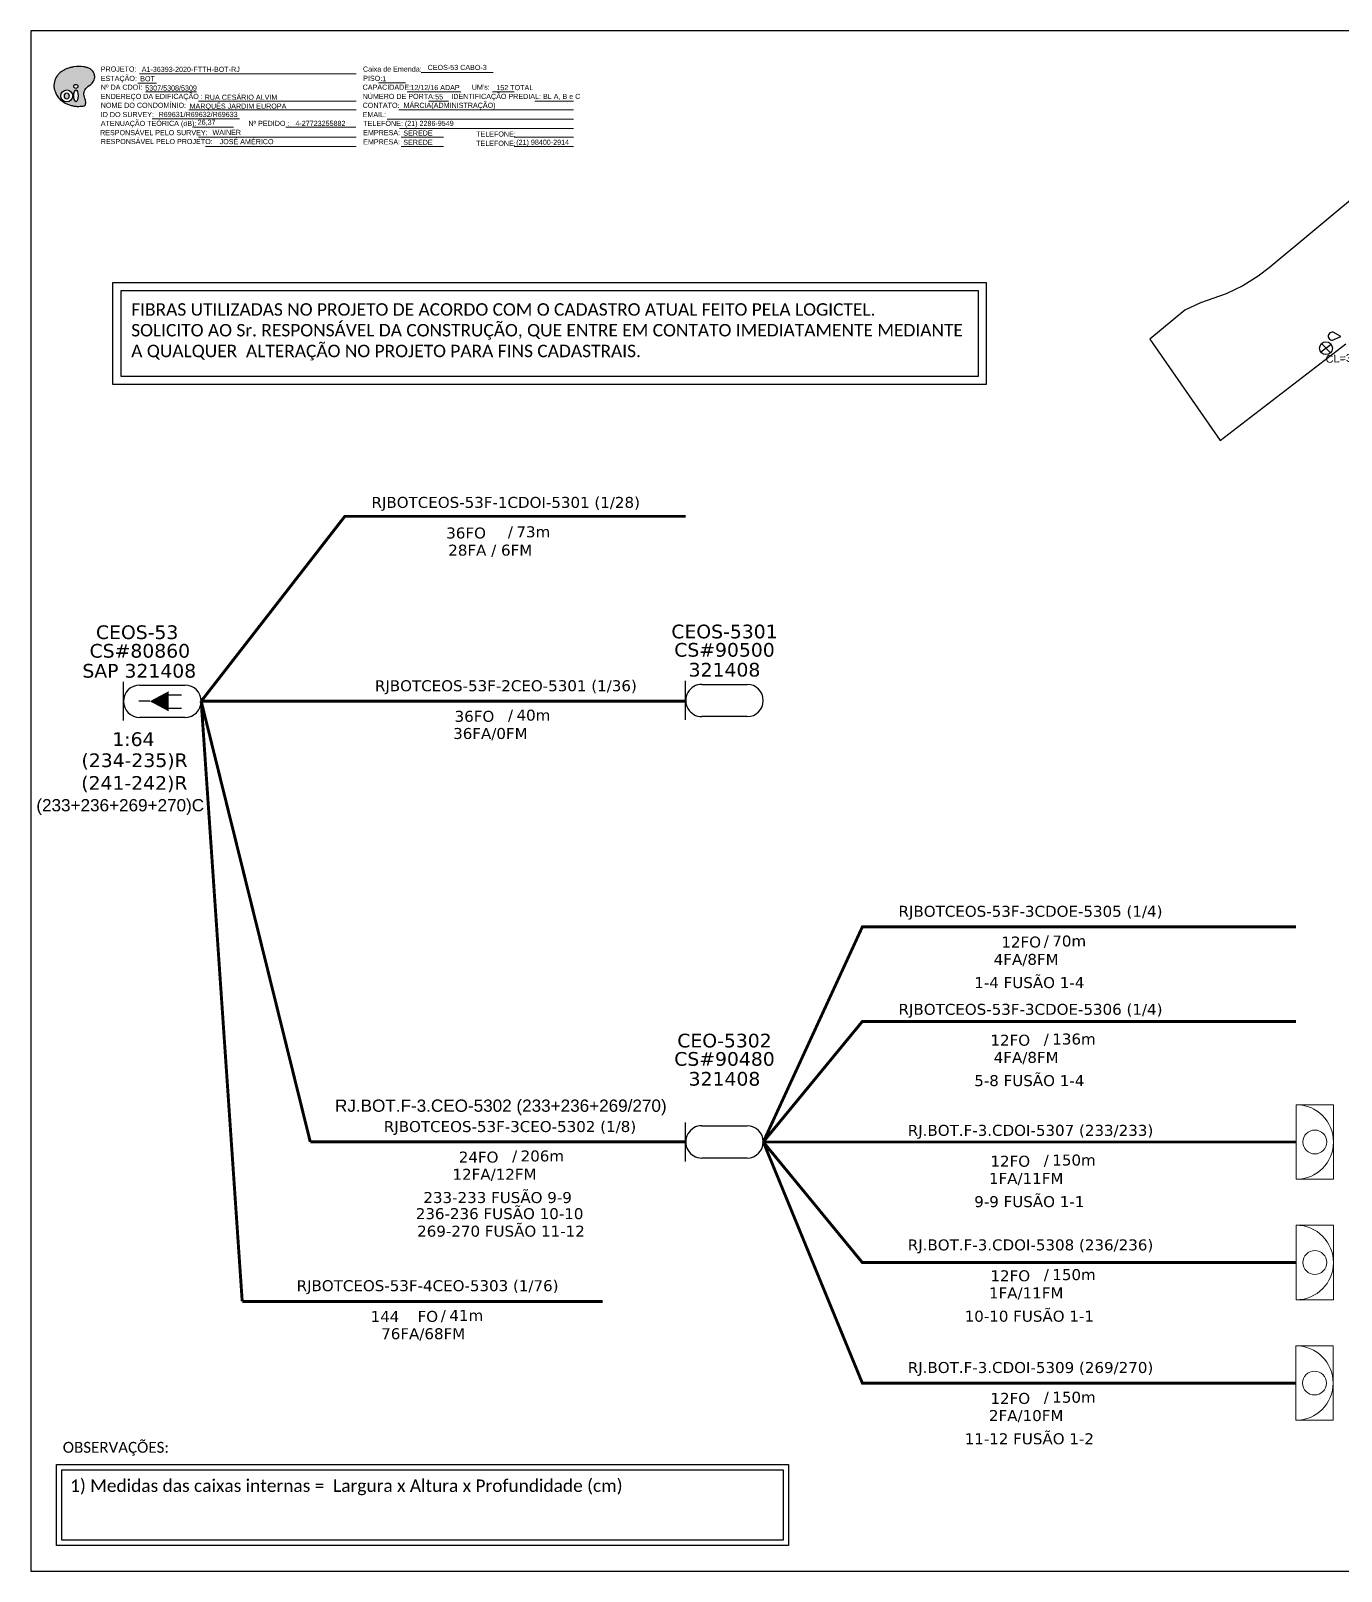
# Model space of a CAD drawing. Header units: millimetres. Extents: x 685560 to 956314, y 7459598 to 7518998.
# Drawn here: x 685560 to 736093, y 7459598 to 7518998 of the extents above; entities that cross this region are included whole.
import ezdxf
from ezdxf.enums import TextEntityAlignment as Align

# ---------------------------------------------------------------- set-up
doc = ezdxf.new("R2010")
doc.units = ezdxf.units.MM
doc.header["$LTSCALE"] = 3
doc.linetypes.add('DIVIDE', pattern=[1.25, 0.5, -0.25, 0, -0.25, 0, -0.25])
for name, color, linetype, lineweight in [('20.1-CDO_INTERIOR', 1, 'Continuous', 0), ('40.1-ETIQUETAS', 1, 'Continuous', 20), ('Texto_Cabos', 1, 'Continuous', 20)]:
    doc.layers.add(name, color=color, linetype=linetype, lineweight=lineweight)
for name, color, linetype in [('20.4-CEOS', 1, 'Continuous'), ('CAP a Instalar', 1, 'Continuous'), ('label_cabos', 7, 'Continuous'), ('LAYOUT', 7, 'Continuous'), ('MUB_QUADRAS', 253, 'Continuous'), ('NOS_DE_INFRAESTRUTURA', 7, 'Continuous')]:
    doc.layers.add(name, color=color, linetype=linetype)
doc.styles.add('ARIAL', font='')
doc.styles.add('siredit', font='')
doc.styles.add('WMF-Calibri0', font='')
doc.styles.get('ARIAL').set_extended_font_data('Arial')
doc.styles.get('siredit').set_extended_font_data('Verdana')
doc.styles.get('WMF-Calibri0').set_extended_font_data('Calibri')

# ---------------------------------------------------------------- blocks, each defined once
blk = doc.blocks.new('OI')
h = blk.add_hatch(color=40)
edge = h.paths.add_edge_path()
edge.add_spline(control_points=[(4.35, -0.67), (3.92, -0.99), (3.26, -1.5), (2.81, -2.59), (2.9, -3.5), (3.06, -4.27), (3.31, -4.85), (3.37, -5.39), (3.4, -5.88), (3.2, -6.4), (2.54, -6.61), (1.65, -6.63), (0.55, -6.67), (-0.56, -6.42), (-1.61, -6.14), (-2.77, -5.61), (-3.92, -4.77), (-4.89, -3.7), (-5.34, -2.65), (-5.6, -1.94), (-5.85, -0.96), (-5.71, 0.47), (-5.1, 2.02), (-4.14, 3.02), (-3.3, 3.61), (-2.37, 4.16), (-1.36, 4.44), (-0.56, 4.7), (0.79, 4.85), (2.24, 4.97), (3.79, 4.57), (4.67, 4.21), (5.44, 3.65), (5.76, 2.99), (6.03, 2.21), (6.01, 1.46), (5.72, 0.64), (5.31, 0.08), (4.88, -0.38), (4.51, -0.55), (4.35, -0.67)], knot_values=[0, 0, 0, 0, 1.60434, 2.417191, 3.427595, 4.282808, 4.776746, 5.304182, 5.888771, 6.258406, 6.858137, 7.79129, 8.986195, 10.124242, 11.187857, 12.242908, 13.953784, 15.414161, 16.515391, 17.349188, 17.675853, 19.552021, 21.515531, 22.568638, 23.63245, 24.621084, 25.782718, 26.745347, 27.142653, 29.870543, 31.004649, 31.921532, 32.709589, 33.801391, 34.042471, 35.192333, 35.971461, 36.628871, 37.254359, 37.836911, 37.836911, 37.836911, 37.836911], degree=3, periodic=1)
h.paths.add_polyline_path([(1.13, -0.87, -1), (-0.04, -0.87, -1)], flags=16)
edge = h.paths.add_edge_path(flags=16)
edge.add_ellipse((0.56, -3.59), major_axis=(-0.02, 1.71), ratio=0.361305, start_angle=0, end_angle=360)
h.paths.add_polyline_path([(-0.36, -3.62, -1), (-3.8, -3.62, -1)], flags=16)
edge = h.paths.add_edge_path(flags=0)
edge.add_ellipse((-2.08, -3.62), major_axis=(0, 0.885), ratio=0.758294, start_angle=0, end_angle=360)
at = {"color": 40}
for centre, radius in [((-2.08, -3.62), 1.72), ((0.54, -0.87), 0.587)]:
    blk.add_circle(centre, radius, dxfattribs=at)
blk.add_ellipse((-2.08, -3.62), major_axis=(0, 0.885), ratio=0.758294, start_param=-3.141592653589792, end_param=3.141592653589792, dxfattribs=at)
blk.add_ellipse((0.56, -3.59), major_axis=(-0.02, 1.71), ratio=0.361305, dxfattribs=at)
at = {"color": 40, "start_tangent": (-0.800898, -0.598801), "end_tangent": (-0.800898, -0.598801)}
blk.add_spline([(4.35, -0.67), (3.2, -1.78), (2.9, -2.54), (2.92, -3.55), (3.12, -4.38), (3.28, -4.85), (3.37, -5.37), (3.35, -5.95), (3.2, -6.29), (2.66, -6.55), (1.73, -6.63), (0.54, -6.62), (-0.58, -6.41), (-1.6, -6.11), (-2.56, -5.67), (-3.95, -4.67), (-4.89, -3.56), (-5.37, -2.56), (-5.64, -1.78), (-5.72, -1.46), (-5.63, 0.42), (-4.84, 2.22), (-4.13, 2.99), (-3.27, 3.62), (-2.4, 4.09), (-1.3, 4.47), (-0.37, 4.72), (0.02, 4.77), (2.75, 4.8), (3.85, 4.53), (4.69, 4.16), (5.31, 3.68), (5.85, 2.73), (5.93, 2.5), (5.94, 1.35), (5.67, 0.62), (5.29, 0.08), (4.84, -0.36), (4.35, -0.67)], degree=3, dxfattribs=at)
blk = doc.blocks.new('CEOS_RP_CT_DRT')
at = {"layer": '20.4-CEOS', "color": 0}
for p, q in [((-4.54, 1.19), (-1.19, 1.19)), ((-1.19, -1.19), (-4.54, -1.19))]:
    blk.add_line(p, q, dxfattribs=at)
for points in [[(-5.73, -1.43), (-5.73, 1.44)], [(-3.79, 0), (-4.59, 0)], [(-2.47, 0.48), (-1.45, 0.48)], [(-2.47, -0.52), (-1.45, -0.52)]]:
    blk.add_lwpolyline(points, dxfattribs=at)
blk.add_lwpolyline([(-3.79, 0, 0, 1.47, 0), (-2.41, 0, 1.47, 1.47, 0)], format="xyseb", dxfattribs=at)
for centre, start, end in [((-4.54, 0), 90, 270), ((-1.19, 0), 270, 90)]:
    blk.add_arc(centre, 1.19, start, end, dxfattribs=at)
at = {"layer": '20.4-CEOS', "color": 7, "style": 'siredit'}
for tag, p in [('Nº_DA_CEOS', (-2.86, 5.6)), ('LOCAL', (-2.86, 4.24)), ('SAP', (-2.86, 2.78)), ('RACIO_SPLITAGEM', (-2.86, -1.88)), ('FIBRAS_SPLITTER', (-2.86, -3.58)), ('FIBRAS_TOP_C', (-2.86, -5.08)), ('RESERVA_FINAIS', (-2.86, -6.39))]:
    blk.add_attdef(tag, text='', height=1.01, dxfattribs=at).set_placement(p, align=Align.TOP_CENTER)
blk = doc.blocks.new('ETIQUETA_RS5F')
at = {"layer": '40.1-ETIQUETAS', "color": 0, "style": 'siredit'}
blk.add_text('/', height=1.5, dxfattribs=at).set_placement((1.58, -1.95), align=Align.MIDDLE_RIGHT)
for tag, p in [('ETIQUETA_R_PRIMARIA', (1.21, 4.1)), ('ETIQUETA_R_SECUNDARIA', (1.21, 2.1)), ('F_ATIVAS/F_MORTAS', (1.14, -4.24))]:
    blk.add_attdef(tag, text='', height=1.5, dxfattribs=at).set_placement(p, align=Align.MIDDLE_CENTER)
for tag, p in [('TIPO_CABO', (-6.58, -2.12)), ('CAP_CABO', (0.4, -2.09))]:
    blk.add_attdef(tag, text='', height=1.5, dxfattribs=at).set_placement(p, align=Align.MIDDLE_RIGHT)
blk.add_attdef('METROS', text='', height=1.5, dxfattribs=at).set_placement((2.14, -1.95), align=Align.MIDDLE_LEFT)
for tag, p in [('FUSÃO_1', (0.85, -8.39)), ('FUSÃO_2', (0.85, -10.6)), ('FUSÃO_3', (0.85, -12.93)), ('FUSÃO_4', (0.85, -15.14)), ('FUSÃO_5', (0.85, -17.16))]:
    blk.add_attdef(tag, text='', height=1.5, dxfattribs=at).set_placement(p, align=Align.CENTER)

msp = doc.modelspace()

# ---------------------------------------------------------------- linework, layer by layer
for points in [[(685560, 7459598), (769660, 7459598), (769660, 7518998), (685560, 7518998)], [(686554, 7463708), (714779, 7463708), (714779, 7460591), (686554, 7460591)], [(686754, 7463508), (714579, 7463508), (714579, 7460791), (686754, 7460791)]]:
    msp.add_lwpolyline(points, close=True)
at = {"color": 7, "lineweight": 0}
for points in [[(689750, 7517342), (698107, 7517342)], [(700619, 7517396), (703384, 7517396)], [(689693, 7516981), (690413, 7516981)], [(689986, 7516644), (691954, 7516644)], [(698964, 7516986), (700007, 7516986)], [(700070, 7516644), (702148, 7516644)], [(703363, 7516644), (704206, 7516644)], [(691653, 7515945), (698107, 7515945)], [(692028, 7516288), (698107, 7516288)], [(699752, 7515945), (706487, 7515945)], [(700904, 7516288), (701668, 7516288)], [(704993, 7516288), (706484, 7516288)], [(690241, 7515608), (693614, 7515608)], [(699308, 7515589), (706487, 7515589)], [(691840, 7515282), (693374, 7515282)], [(692028, 7514891), (698107, 7514891)], [(695396, 7515283), (698091, 7515283)], [(699779, 7515233), (706487, 7515233)], [(699846, 7514891), (701474, 7514891)], [(704203, 7514891), (706487, 7514891)], [(692302, 7514535), (698107, 7514535)], [(699846, 7514535), (701474, 7514535)], [(704203, 7514535), (706487, 7514535)]]:
    msp.add_lwpolyline(points, dxfattribs=at)
at = {"color": 1, "linetype": 'Continuous'}
for points in [[(688727, 7509299), (722404, 7509299), (722404, 7505356), (688727, 7505356)], [(689041, 7508986), (722090, 7508986), (722090, 7505669), (689041, 7505669)]]:
    msp.add_lwpolyline(points, close=True, dxfattribs=at)
at = {"layer": '20.1-CDO_INTERIOR', "color": 1, "lineweight": 18}
for points in [[(735794, 7477586), (735794, 7474711), (734357, 7474711), (734357, 7477586)], [(735794, 7472939), (735794, 7470064), (734357, 7470064), (734357, 7472939)], [(735781, 7468292), (735781, 7465416), (734343, 7465416), (734343, 7468292)]]:
    msp.add_lwpolyline(points, close=True, dxfattribs=at)
for centre in [(735076, 7476149), (735076, 7471501), (735062, 7466854)]:
    msp.add_circle(centre, 460, dxfattribs=at)
for centre in [(734357, 7476149), (734357, 7471501), (734343, 7466854)]:
    msp.add_arc(centre, 1438, 270, 90, dxfattribs=at)
at = {"layer": '20.4-CEOS', "color": 7}
for p, q in [((710813, 7492423), (710813, 7493926)), ((711437, 7493797), (713185, 7493797)), ((713185, 7492551), (711437, 7492551))]:
    msp.add_line(p, q, dxfattribs=at)
at = {"layer": '20.4-CEOS', "color": 5}
for p, q in [((710813, 7475401), (710813, 7476904)), ((711437, 7476776), (713185, 7476776)), ((713185, 7475530), (711437, 7475530))]:
    msp.add_line(p, q, dxfattribs=at)
at = {"layer": '20.4-CEOS', "color": 7}
for centre, start_param, end_param in [((711437, 7493174), 0.00656, 3.148153), ((713185, 7493174), 3.148153, 6.289745)]:
    msp.add_ellipse(centre, major_axis=(4, 623), ratio=1, start_param=start_param, end_param=end_param, dxfattribs=at)
at = {"layer": '20.4-CEOS', "color": 5}
for centre, start_param, end_param in [((711437, 7476153), 0.00656, 3.148153), ((713185, 7476153), 3.148153, 6.289745)]:
    msp.add_ellipse(centre, major_axis=(4, 623), ratio=1, start_param=start_param, end_param=end_param, dxfattribs=at)
at = {"layer": 'CAP a Instalar', "color": 8, "ltscale": 8, "const_width": 113}
msp.add_lwpolyline([(692131, 7493146), (697670, 7500276), (710813, 7500276)], dxfattribs=at)
at = {"layer": 'CAP a Instalar', "color": 5, "ltscale": 8, "const_width": 113}
for points in [[(692131, 7493146), (696337, 7476153)], [(696337, 7476153), (710813, 7476153)]]:
    msp.add_lwpolyline(points, dxfattribs=at)
at = {"layer": 'CAP a Instalar', "color": 7, "ltscale": 8, "const_width": 113}
for points in [[(692131, 7493146), (693713, 7470002)], [(692131, 7493146), (710814, 7493146)], [(713808, 7476153), (717626, 7484441), (734350, 7484441)], [(713808, 7476153), (717626, 7480796), (734350, 7480796)], [(693713, 7470002), (693713, 7470002), (707611, 7470002)]]:
    msp.add_lwpolyline(points, dxfattribs=at)
at = {"layer": 'CAP a Instalar', "color": 1, "ltscale": 8, "const_width": 113}
for points in [[(713808, 7476149), (734350, 7476149)], [(713808, 7476149), (717626, 7471501), (734350, 7471501)], [(713808, 7476149), (717626, 7466854), (734350, 7466854)]]:
    msp.add_lwpolyline(points, dxfattribs=at)
at = {"layer": 'LAYOUT'}
msp.add_lwpolyline([(736077, 7507211), (735784, 7507372, 1.175638), (735760, 7507069), (736077, 7507211)], format="xyb", dxfattribs=at)
at = {"layer": 'MUB_QUADRAS', "linetype": 'Continuous'}
msp.add_lwpolyline([(737064, 7512986), (733314, 7509860), (732892, 7509539), (732294, 7509162), (731659, 7508852), (730665, 7508511), (730068, 7508225), (728715, 7507106), (731427, 7503198), (736266, 7506927)], dxfattribs=at)
at = {"layer": 'NOS_DE_INFRAESTRUTURA', "color": 1}
for points in [[(735704, 7506907), (735306, 7506610)], [(735335, 7506939), (735675, 7506578)]]:
    msp.add_lwpolyline(points, dxfattribs=at)
msp.add_circle((735505, 7506759), 248, dxfattribs=at)

# ---------------------------------------------------------------- block references
at = {"color": 7, "xscale": 133.5316317715348, "yscale": 133.531631808728, "zscale": 133.5316317680364, "rotation": 0.1532895858424417}
msp.add_blockref('OI', (687224, 7516971), dxfattribs=at)
at = {"layer": '20.4-CEOS', "color": 5}
ref = msp.add_blockref('CEOS_RP_CT_DRT', (692131, 7493144), dxfattribs=dict(at, xscale=522.9501896724105, yscale=522.9501897096634, zscale=522.9501884006401))
ref.add_attrib('Nº_DA_CEOS', 'CEOS-53', dxfattribs={"color": 5, "height": 528, "style": 'siredit'}).set_placement((689662, 7496071), align=Align.TOP_CENTER)
ref.add_attrib('LOCAL', 'CS#80860', dxfattribs={"color": 5, "height": 528, "style": 'siredit'}).set_placement((689765, 7495354), align=Align.TOP_CENTER)
ref.add_attrib('SAP', 'SAP 321408', dxfattribs={"color": 5, "height": 528, "style": 'siredit'}).set_placement((689743, 7494583), align=Align.TOP_CENTER)
ref.add_attrib('RACIO_SPLITAGEM', '1:64', dxfattribs={"color": 5, "height": 528, "style": 'siredit'}).set_placement((689518, 7491947), align=Align.TOP_CENTER)
ref.add_attrib('FIBRAS_SPLITTER', '(234-235)R', dxfattribs={"color": 5, "height": 528, "style": 'siredit'}).set_placement((689561, 7491134), align=Align.TOP_CENTER)
ref.add_attrib('FIBRAS_TOP_C', '(241-242)R', dxfattribs={"color": 5, "height": 528, "style": 'siredit'}).set_placement((689553, 7490259), align=Align.TOP_CENTER)
at = {"layer": '40.1-ETIQUETAS', "color": 8}
ref = msp.add_blockref('ETIQUETA_RS5F', (703706, 7500231), dxfattribs=dict(at, xscale=282.1754845045507, yscale=282.1754844486713, zscale=282.175488))
ref.add_attrib('ETIQUETA_R_SECUNDARIA', 'RJBOTCEOS-53F-1CDOI-5301 (1/28)', dxfattribs={"color": 0, "height": 423.26, "style": 'siredit'}).set_placement((703875, 7500813), align=Align.MIDDLE_CENTER)
ref.add_attrib('CAP_CABO', '36FO', dxfattribs={"color": 0, "height": 423.3, "style": 'siredit'}).set_placement((703111, 7499633), align=Align.MIDDLE_RIGHT)
ref.add_attrib('METROS', '73m', dxfattribs={"color": 0, "height": 423.3, "style": 'siredit'}).set_placement((704286, 7499679), align=Align.MIDDLE_LEFT)
ref.add_attrib('F_ATIVAS/F_MORTAS', '28FA / 6FM', dxfattribs={"color": 0, "height": 423.3, "style": 'siredit'}).set_placement((703278, 7498972), align=Align.MIDDLE_CENTER)
at = {"layer": '40.1-ETIQUETAS', "color": 7}
ref = msp.add_blockref('ETIQUETA_RS5F', (703711, 7493161), dxfattribs=dict(at, xscale=282.1754845045507, yscale=282.1754844486713, zscale=282.175488))
ref.add_attrib('ETIQUETA_R_SECUNDARIA', 'RJBOTCEOS-53F-2CEO-5301 (1/36)', dxfattribs={"color": 0, "height": 423.26, "style": 'siredit'}).set_placement((703880, 7493743), align=Align.MIDDLE_CENTER)
ref.add_attrib('CAP_CABO', '36FO', dxfattribs={"color": 0, "height": 423.3, "style": 'siredit'}).set_placement((703434, 7492564), align=Align.MIDDLE_RIGHT)
ref.add_attrib('METROS', '40m', dxfattribs={"color": 0, "height": 423.3, "style": 'siredit'}).set_placement((704291, 7492609), align=Align.MIDDLE_LEFT)
ref.add_attrib('F_ATIVAS/F_MORTAS', '36FA/0FM', dxfattribs={"color": 0, "height": 423.3, "style": 'siredit'}).set_placement((703283, 7491902), align=Align.MIDDLE_CENTER)
ref = msp.add_blockref('ETIQUETA_RS5F', (724373, 7484451), dxfattribs=dict(at, xscale=282.1754845045507, yscale=282.1754844486713, zscale=282.175488))
ref.add_attrib('ETIQUETA_R_SECUNDARIA', 'RJBOTCEOS-53F-3CDOE-5305 (1/4)', dxfattribs={"color": 0, "height": 423.26, "style": 'siredit'}).set_placement((724112, 7485045), align=Align.MIDDLE_CENTER)
ref.add_attrib('CAP_CABO', '12FO', dxfattribs={"color": 0, "height": 423.3, "style": 'siredit'}).set_placement((724518, 7483860), align=Align.MIDDLE_RIGHT)
ref.add_attrib('METROS', '70m', dxfattribs={"color": 0, "height": 423.3, "style": 'siredit'}).set_placement((724952, 7483900), align=Align.MIDDLE_LEFT)
ref.add_attrib('F_ATIVAS/F_MORTAS', '4FA/8FM', dxfattribs={"color": 0, "height": 423.3, "style": 'siredit'}).set_placement((723945, 7483192), align=Align.MIDDLE_CENTER)
ref.add_attrib('FUSÃO_1', '1-4 FUSÃO 1-4', dxfattribs={"color": 0, "height": 423.26, "style": 'siredit'}).set_placement((724065, 7482084), align=Align.CENTER)
ref = msp.add_blockref('ETIQUETA_RS5F', (724373, 7480671), dxfattribs=dict(at, xscale=282.1754845045507, yscale=282.1754844486713, zscale=282.175488))
ref.add_attrib('ETIQUETA_R_SECUNDARIA', 'RJBOTCEOS-53F-3CDOE-5306 (1/4)', dxfattribs={"color": 0, "height": 423.26, "style": 'siredit'}).set_placement((724112, 7481265), align=Align.MIDDLE_CENTER)
ref.add_attrib('CAP_CABO', '12FO', dxfattribs={"color": 0, "height": 423.3, "style": 'siredit'}).set_placement((724096, 7480074), align=Align.MIDDLE_RIGHT)
ref.add_attrib('METROS', '136m', dxfattribs={"color": 0, "height": 423.3, "style": 'siredit'}).set_placement((724952, 7480120), align=Align.MIDDLE_LEFT)
ref.add_attrib('F_ATIVAS/F_MORTAS', '4FA/8FM', dxfattribs={"color": 0, "height": 423.3, "style": 'siredit'}).set_placement((723945, 7479412), align=Align.MIDDLE_CENTER)
ref.add_attrib('FUSÃO_1', '5-8 FUSÃO 1-4', dxfattribs={"color": 0, "height": 423.26, "style": 'siredit'}).set_placement((724065, 7478304), align=Align.CENTER)
at = {"layer": '40.1-ETIQUETAS', "color": 5}
ref = msp.add_blockref('ETIQUETA_RS5F', (703870, 7476163), dxfattribs=dict(at, xscale=282.1754845045507, yscale=282.1754844486713, zscale=282.175488))
ref.add_attrib('ETIQUETA_R_SECUNDARIA', 'RJBOTCEOS-53F-3CEO-5302 (1/8)', dxfattribs={"color": 0, "height": 423.26, "style": 'siredit'}).set_placement((704039, 7476745), align=Align.MIDDLE_CENTER)
ref.add_attrib('CAP_CABO', '24FO', dxfattribs={"color": 0, "height": 423.3, "style": 'siredit'}).set_placement((703593, 7475566), align=Align.MIDDLE_RIGHT)
ref.add_attrib('METROS', '206m', dxfattribs={"color": 0, "height": 423.3, "style": 'siredit'}).set_placement((704450, 7475611), align=Align.MIDDLE_LEFT)
ref.add_attrib('F_ATIVAS/F_MORTAS', '12FA/12FM', dxfattribs={"color": 0, "height": 423.3, "style": 'siredit'}).set_placement((703442, 7474904), align=Align.MIDDLE_CENTER)
ref.add_attrib('FUSÃO_1', '233-233 FUSÃO 9-9', dxfattribs={"color": 0, "height": 423.26, "style": 'siredit'}).set_placement((703562, 7473796), align=Align.CENTER)
ref.add_attrib('FUSÃO_2', '236-236 FUSÃO 10-10', dxfattribs={"color": 0, "height": 423.26, "style": 'siredit'}).set_placement((703638, 7473174), align=Align.CENTER)
ref.add_attrib('FUSÃO_3', '269-270 FUSÃO 11-12', dxfattribs={"color": 0, "height": 423.26, "style": 'siredit'}).set_placement((703691, 7472499), align=Align.CENTER)
at = {"layer": '40.1-ETIQUETAS', "color": 1}
ref = msp.add_blockref('ETIQUETA_RS5F', (724373, 7476004), dxfattribs=dict(at, xscale=282.1754845045507, yscale=282.1754844486713, zscale=282.175488))
ref.add_attrib('ETIQUETA_R_SECUNDARIA', 'RJ.BOT.F-3.CDOI-5307 (233/233)', dxfattribs={"color": 0, "height": 423.26, "style": 'siredit'}).set_placement((724112, 7476598), align=Align.MIDDLE_CENTER)
ref.add_attrib('CAP_CABO', '12FO', dxfattribs={"color": 0, "height": 423.3, "style": 'siredit'}).set_placement((724096, 7475407), align=Align.MIDDLE_RIGHT)
ref.add_attrib('METROS', '150m', dxfattribs={"color": 0, "height": 423.3, "style": 'siredit'}).set_placement((724952, 7475453), align=Align.MIDDLE_LEFT)
ref.add_attrib('F_ATIVAS/F_MORTAS', '1FA/11FM', dxfattribs={"color": 0, "height": 423.3, "style": 'siredit'}).set_placement((723945, 7474745), align=Align.MIDDLE_CENTER)
ref.add_attrib('FUSÃO_1', '9-9 FUSÃO 1-1', dxfattribs={"color": 0, "height": 423.26, "style": 'siredit'}).set_placement((724065, 7473638), align=Align.CENTER)
ref = msp.add_blockref('ETIQUETA_RS5F', (724373, 7471587), dxfattribs=dict(at, xscale=282.1754845045507, yscale=282.1754844486713, zscale=282.175488))
ref.add_attrib('ETIQUETA_R_SECUNDARIA', 'RJ.BOT.F-3.CDOI-5308 (236/236)', dxfattribs={"color": 0, "height": 423.26, "style": 'siredit'}).set_placement((724112, 7472181), align=Align.MIDDLE_CENTER)
ref.add_attrib('CAP_CABO', '12FO', dxfattribs={"color": 0, "height": 423.3, "style": 'siredit'}).set_placement((724096, 7470990), align=Align.MIDDLE_RIGHT)
ref.add_attrib('METROS', '150m', dxfattribs={"color": 0, "height": 423.3, "style": 'siredit'}).set_placement((724952, 7471035), align=Align.MIDDLE_LEFT)
ref.add_attrib('F_ATIVAS/F_MORTAS', '1FA/11FM', dxfattribs={"color": 0, "height": 423.3, "style": 'siredit'}).set_placement((723945, 7470328), align=Align.MIDDLE_CENTER)
ref.add_attrib('FUSÃO_1', '10-10 FUSÃO 1-1', dxfattribs={"color": 0, "height": 423.26, "style": 'siredit'}).set_placement((724065, 7469220), align=Align.CENTER)
at = {"layer": '40.1-ETIQUETAS', "color": 7}
ref = msp.add_blockref('ETIQUETA_RS5F', (701121, 7470015), dxfattribs=dict(at, xscale=282.1754845045507, yscale=282.1754844486713, zscale=282.175488))
ref.add_attrib('ETIQUETA_R_SECUNDARIA', 'RJBOTCEOS-53F-4CEO-5303 (1/76)', dxfattribs={"color": 0, "height": 423.26, "style": 'siredit'}).set_placement((700861, 7470608), align=Align.MIDDLE_CENTER)
ref.add_attrib('TIPO_CABO', '144', dxfattribs={"color": 0, "height": 423.3, "style": 'siredit'}).set_placement((699771, 7469418), align=Align.MIDDLE_RIGHT)
ref.add_attrib('CAP_CABO', ' FO', dxfattribs={"color": 0, "height": 423.3, "style": 'siredit'}).set_placement((701266, 7469424), align=Align.MIDDLE_RIGHT)
ref.add_attrib('METROS', '41m', dxfattribs={"color": 0, "height": 423.3, "style": 'siredit'}).set_placement((701701, 7469463), align=Align.MIDDLE_LEFT)
ref.add_attrib('F_ATIVAS/F_MORTAS', '76FA/68FM', dxfattribs={"color": 0, "height": 423.3, "style": 'siredit'}).set_placement((700693, 7468756), align=Align.MIDDLE_CENTER)
at = {"layer": '40.1-ETIQUETAS', "color": 1}
ref = msp.add_blockref('ETIQUETA_RS5F', (724373, 7466859), dxfattribs=dict(at, xscale=282.1754845045507, yscale=282.1754844486713, zscale=282.175488))
ref.add_attrib('ETIQUETA_R_SECUNDARIA', 'RJ.BOT.F-3.CDOI-5309 (269/270)', dxfattribs={"color": 0, "height": 423.26, "style": 'siredit'}).set_placement((724112, 7467453), align=Align.MIDDLE_CENTER)
ref.add_attrib('CAP_CABO', '12FO', dxfattribs={"color": 0, "height": 423.3, "style": 'siredit'}).set_placement((724096, 7466262), align=Align.MIDDLE_RIGHT)
ref.add_attrib('METROS', '150m', dxfattribs={"color": 0, "height": 423.3, "style": 'siredit'}).set_placement((724952, 7466308), align=Align.MIDDLE_LEFT)
ref.add_attrib('F_ATIVAS/F_MORTAS', '2FA/10FM', dxfattribs={"color": 0, "height": 423.3, "style": 'siredit'}).set_placement((723945, 7465600), align=Align.MIDDLE_CENTER)
ref.add_attrib('FUSÃO_1', '11-12 FUSÃO 1-2', dxfattribs={"color": 0, "height": 423.26, "style": 'siredit'}).set_placement((724065, 7464493), align=Align.CENTER)

# ---------------------------------------------------------------- texts
at = {"color": 7, "style": 'ARIAL'}
for s, height, p in [('CEOS-53 CABO-3', 197.2, (700863, 7517488)), ('BOT', 197.2, (689780, 7517053)), ('A1-36393-2020-FTTH-BOT-RJ ', 197.2, (689837, 7517414)), ('1', 197, (699113, 7517052)), ('RUA CESÁRIO ALVIM', 197.2, (692266, 7516338)), ('12/12/16 ADAP', 197.2, (700199, 7516712)), ('55', 197.2, (701156, 7516354)), ('152 TOTAL', 197.2, (703512, 7516710)), ('R69631/R69632/R69633', 197.2, (690489, 7515675)), ('MARQUÊS JARDIM EUROPA', 197.2, (691682, 7515996)), ('26,37', 197.2, (691994, 7515374)), ('WAINER', 197.2, (692566, 7514983)), ('JOSÉ AMÉRICO', 197.2, (692840, 7514627)), ('SEREDE', 197.2, (699924, 7514957)), ('SEREDE', 197.2, (699924, 7514601)), ('(21) 98400-2914', 197.2, (704280, 7514601))]:
    msp.add_text(s, height=height, dxfattribs=at).set_placement(p)
at = {"color": 7, "lineweight": 0, "style": 'ARIAL'}
for s, p in [('PROJETO:', (688258, 7517424)), ('ESTAÇÃO:', (688258, 7517064)), ('Caixa de Emenda:', (698369, 7517424)), ('PISO:', (698377, 7517068)), ('Nº DA CDOI:', (688258, 7516726)), ('ENDEREÇO DA EDIFICAÇÃO :', (688258, 7516370)), ('CAPACIDADE:', (698357, 7516726)), ('NÚMERO DE PORTA:', (698357, 7516370)), ('IDENTIFICAÇÃO PREDIAL: BL A, B e C', (701776, 7516370)), ("UM's:", (702564, 7516726)), ('NOME DO CONDOMÍNIO:', (688258, 7516028)), ('CONTATO:  MÁRCIA(ADMINISTRAÇÃO) ', (698357, 7516028)), ('ATENUAÇÃO TEÓRICA (dB):', (688258, 7515329)), ('ID DO SURVEY:', (688258, 7515671)), ('Nº PEDIDO :   4-27723255882', (693950, 7515330)), ('EMAIL:', (698357, 7515671)), ('TELEFONE: (21) 2286-9549 ', (698377, 7515329)), ('RESPONSÁVEL PELO SURVEY:', (688231, 7514973)), ('RESPONSÁVEL PELO PROJETO:', (688258, 7514631)), ('EMPRESA:', (698377, 7514973)), ('EMPRESA:', (698377, 7514617)), ('TELEFONE:', (702733, 7514918)), ('TELEFONE:', (702733, 7514562))]:
    msp.add_text(s, height=197.2, dxfattribs=at).set_placement(p)
at = {"color": 7, "style": 'ARIAL'}
msp.add_text('5307/5308/5309', height=197.2, dxfattribs=at).set_placement((690969, 7516694), align=Align.CENTER)
at = {"color": 1, "style": 'ARIAL'}
for s, p in [('(233+236+269+270)C', (685774, 7488900)), ('RJ.BOT.F-3.CEO-5302 (233+236+269/270)', (697291, 7477314))]:
    msp.add_text(s, height=471.94, dxfattribs=at).set_placement(p)
at = {"color": 1, "insert": (689432, 7508493), "char_height": 480, "width": 44349.1, "attachment_point": 1, "style": 'WMF-Calibri0'}
msp.add_mtext('FIBRAS UTILIZADAS NO PROJETO DE ACORDO COM O CADASTRO ATUAL FEITO PELA LOGICTEL.\\PSOLICITO AO Sr. RESPONSÁVEL DA CONSTRUÇÃO, QUE ENTRE EM CONTATO IMEDIATAMENTE MEDIANTE\\PA QUALQUER  ALTERAÇÃO NO PROJETO PARA FINS CADASTRAIS.', dxfattribs=at)
at = {"attachment_point": 1, "style": 'WMF-Calibri0'}
for s, insert, char_height, width in [('OBSERVAÇÕES:', (686794, 7464585), 420, 38805.46), ('1) Medidas das caixas internas =  Largura x Altura x Profundidade (cm)', (687076, 7463135), 480, 44349.1)]:
    msp.add_mtext(s, dxfattribs=dict(at, insert=insert, char_height=char_height, width=width))
at = {"layer": '20.4-CEOS', "color": 7, "style": 'siredit'}
for tag, text, p in [('CEOS-5301', 'CEOSXXX', (712311, 7496099)), ('CS#90500', 'CS-XXXX', (712311, 7495392)), ('321408', 'SAP 321406', (712311, 7494625))]:
    msp.add_attdef(tag, text=text, height=528, dxfattribs=at).set_placement(p, align=Align.TOP_CENTER)
at = {"layer": '20.4-CEOS', "color": 5, "style": 'siredit'}
for tag, text, p in [('CEO-5302', 'CEOSXXX', (712311, 7480324)), ('CS#90480', 'CS-XXXX', (712311, 7479617)), ('321408', 'SAP 321406', (712311, 7478850))]:
    msp.add_attdef(tag, text=text, height=528, dxfattribs=at).set_placement(p, align=Align.TOP_CENTER)
at = {"layer": 'label_cabos', "linetype": 'DIVIDE', "insert": (735484, 7506492), "char_height": 300, "attachment_point": 1, "rotation": 2.62017, "style": 'ARIAL'}
msp.add_mtext_dynamic_manual_height_columns('CL=33m', width=1463.88, gutter_width=5, heights=[0], dxfattribs=at)
at = {"layer": 'Texto_Cabos', "color": 1, "insert": (710882, 7472397), "char_height": 1.2, "attachment_point": 5, "style": 'siredit'}
msp.add_mtext('233-236 FUSÃO 9-12\\P241-242 FUSÃO 13-14\\P269-270 FUSÃO 15-16', dxfattribs=at)

doc.saveas('drawing.dxf')
